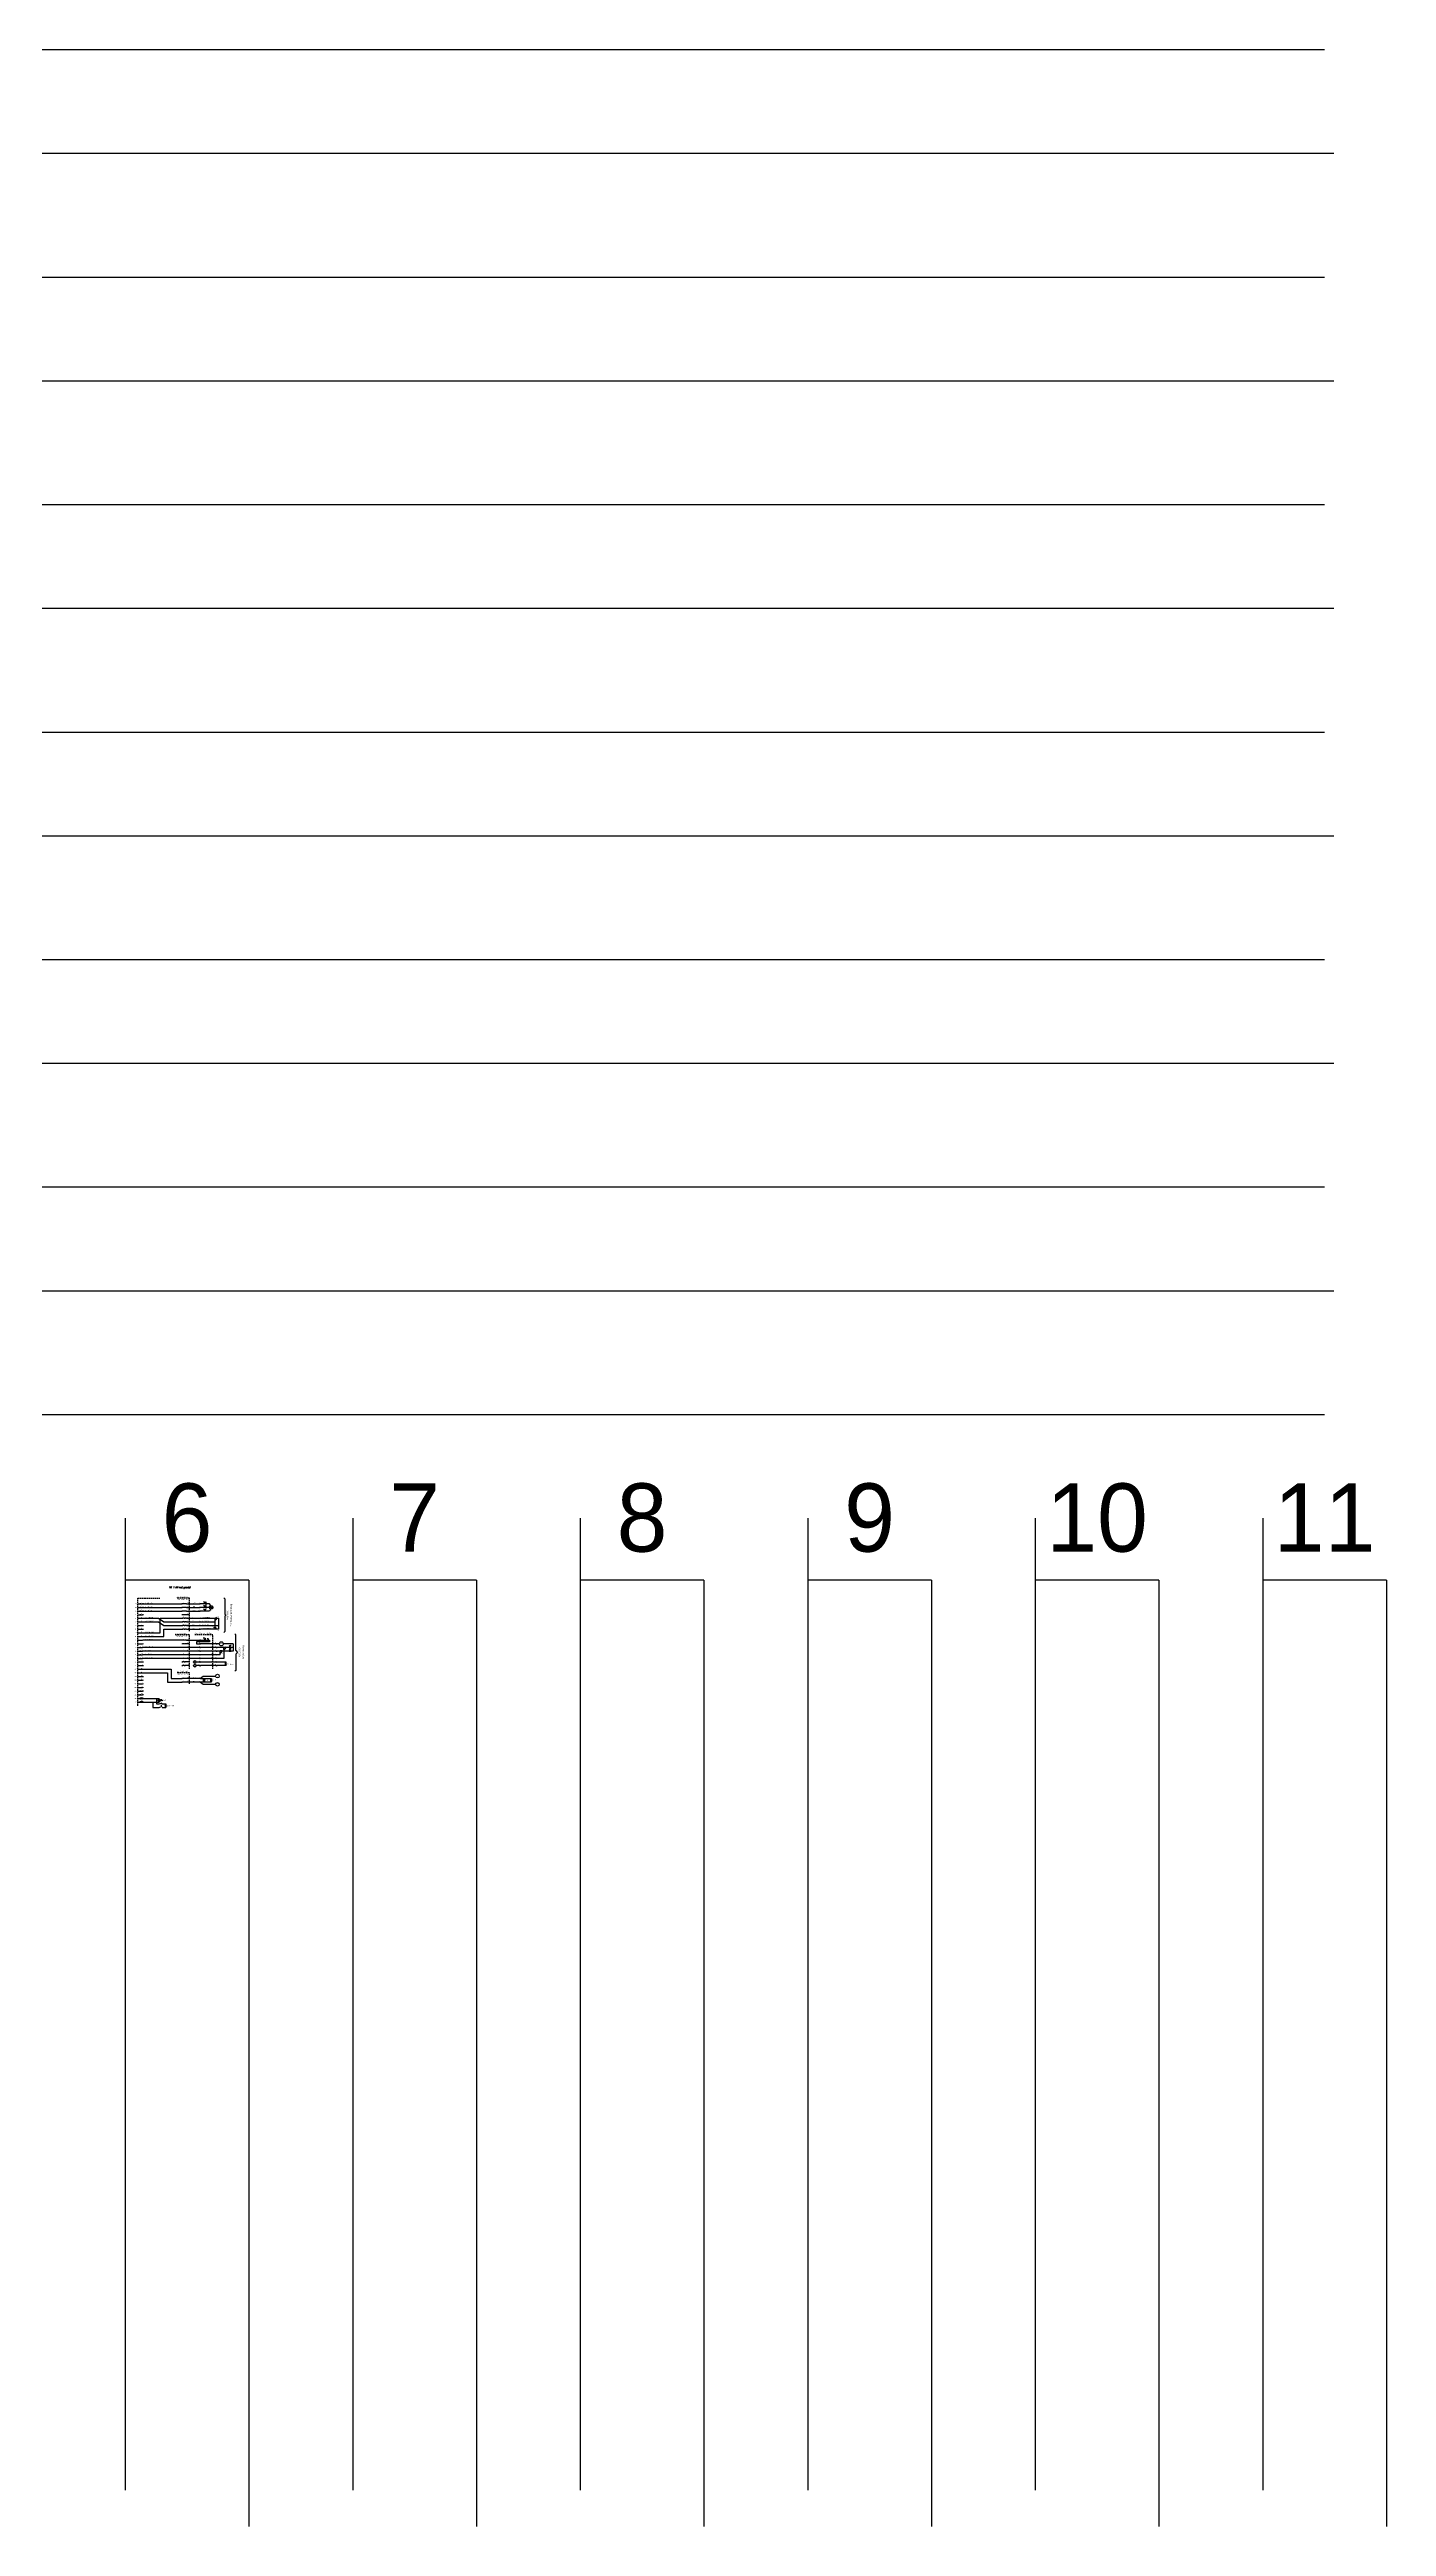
# Model space of a CAD drawing. Header units: millimetres. Extents: x -1040 to 5136, y -2580 to 8636.
# Drawn here: x 2198 to 5136, y -2580 to 2864 of the extents above; entities that cross this region are included whole.
import ezdxf
from ezdxf.enums import TextEntityAlignment as Align

# ---------------------------------------------------------------- set-up
doc = ezdxf.new("R2010")
doc.units = ezdxf.units.MM
for name, pattern in [('HIDDEN', [0.375, 0.25, -0.125]), ('HIDDEN2', [4.6875, 3.125, -1.5625]), ('PUNT', [4, 2, -2])]:
    doc.linetypes.add(name, pattern=pattern)
for name, color, linetype in [('18c', 1, 'Continuous'), ('35c', 2, 'Continuous'), ('kader', 7, 'Continuous')]:
    doc.layers.add(name, color=color, linetype=linetype)
doc.layers.add('noprint', color=40, linetype='Continuous', plot=False)
doc.styles.add('ISO', font='isoplus')
doc.styles.add('ISO2_5', font='isoplus', dxfattribs={"height": 2.5})
doc.styles.add('ISO2S', font='isoplus', dxfattribs={"oblique": 15, "height": 2})
doc.styles.add('iso3_5', font='isoplus.shx', dxfattribs={"height": 3.5})
doc.styles.add('isoplus', font='isoplus.shx')
doc.styles.add('ITALICT', font='italict', dxfattribs={"width": 0.8})
doc.styles.add('MONO', font='monotxt')
doc.styles.add('MONO_8', font='monotxt', dxfattribs={"width": 0.8})
doc.styles.get("Standard").update_dxf_attribs({"font": 'isoplus.shx'})
doc.styles.add('TXTS', font='txt', dxfattribs={"oblique": 15})

# ---------------------------------------------------------------- blocks, each defined once
blk = doc.blocks.new('paginalayout')
at = {"layer": 'noprint'}
for p, q in [((-136, 2864), (5000, 2864)), ((-136, 2364), (5000, 2364)), ((-136, 1864), (5000, 1864)), ((-136, 1364), (5000, 1364)), ((-136, 864), (5000, 864)), ((-136, 364), (5000, 364)), ((-136, -136), (5000, -136)), ((2364, -364), (2364, -2500)), ((2864, -364), (2864, -2500)), ((3364, -364), (3364, -2500)), ((3864, -364), (3864, -2500)), ((4364, -364), (4364, -2500)), ((4864, -364), (4864, -2500)), ((2636, -500), (2364, -500)), ((3136, -500), (2864, -500)), ((3636, -500), (3364, -500)), ((4136, -500), (3864, -500)), ((4636, -500), (4364, -500)), ((5136, -500), (4864, -500))]:
    blk.add_line(p, q, dxfattribs=at)
at = {"layer": 'noprint', "linetype": 'Continuous'}
for p, q in [((2080, 2636), (2290, 2636)), ((2290, 2636), (2500, 2636)), ((2500, 2636), (2710, 2636)), ((2710, 2636), (2920, 2636)), ((2920, 2636), (3130, 2636)), ((3130, 2636), (3340, 2636)), ((3340, 2636), (3550, 2636)), ((3550, 2636), (3760, 2636)), ((3760, 2636), (3970, 2636)), ((3970, 2636), (4180, 2636)), ((4180, 2636), (4390, 2636)), ((4390, 2636), (4600, 2636)), ((4600, 2636), (4810, 2636)), ((4810, 2636), (5020, 2636)), ((2080, 2136), (2290, 2136)), ((2290, 2136), (2500, 2136)), ((2500, 2136), (2710, 2136)), ((2710, 2136), (2920, 2136)), ((2920, 2136), (3130, 2136)), ((3130, 2136), (3340, 2136)), ((3340, 2136), (3550, 2136)), ((3550, 2136), (3760, 2136)), ((3760, 2136), (3970, 2136)), ((3970, 2136), (4180, 2136)), ((4180, 2136), (4390, 2136)), ((4390, 2136), (4600, 2136)), ((4600, 2136), (4810, 2136)), ((4810, 2136), (5020, 2136)), ((2080, 1636), (2290, 1636)), ((2290, 1636), (2500, 1636)), ((2500, 1636), (2710, 1636)), ((2710, 1636), (2920, 1636)), ((2920, 1636), (3130, 1636)), ((3130, 1636), (3340, 1636)), ((3340, 1636), (3550, 1636)), ((3550, 1636), (3760, 1636)), ((3760, 1636), (3970, 1636)), ((3970, 1636), (4180, 1636)), ((4180, 1636), (4390, 1636)), ((4390, 1636), (4600, 1636)), ((4600, 1636), (4810, 1636)), ((4810, 1636), (5020, 1636)), ((2080, 1136), (2290, 1136)), ((2290, 1136), (2500, 1136)), ((2500, 1136), (2710, 1136)), ((2710, 1136), (2920, 1136)), ((2920, 1136), (3130, 1136)), ((3130, 1136), (3340, 1136)), ((3340, 1136), (3550, 1136)), ((3550, 1136), (3760, 1136)), ((3760, 1136), (3970, 1136)), ((3970, 1136), (4180, 1136)), ((4180, 1136), (4390, 1136)), ((4390, 1136), (4600, 1136)), ((4600, 1136), (4810, 1136)), ((4810, 1136), (5020, 1136)), ((2080, 636), (2290, 636)), ((2290, 636), (2500, 636)), ((2500, 636), (2710, 636)), ((2710, 636), (2920, 636)), ((2920, 636), (3130, 636)), ((3130, 636), (3340, 636)), ((3340, 636), (3550, 636)), ((3550, 636), (3760, 636)), ((3760, 636), (3970, 636)), ((3970, 636), (4180, 636)), ((4180, 636), (4390, 636)), ((4390, 636), (4600, 636)), ((4600, 636), (4810, 636)), ((4810, 636), (5020, 636)), ((2080, 136), (2290, 136)), ((2290, 136), (2500, 136)), ((2500, 136), (2710, 136)), ((2710, 136), (2920, 136)), ((2920, 136), (3130, 136)), ((3130, 136), (3340, 136)), ((3340, 136), (3550, 136)), ((3550, 136), (3760, 136)), ((3760, 136), (3970, 136)), ((3970, 136), (4180, 136)), ((4180, 136), (4390, 136)), ((4390, 136), (4600, 136)), ((4600, 136), (4810, 136)), ((4810, 136), (5020, 136)), ((2636, -500), (2636, -690)), ((3136, -500), (3136, -690)), ((3636, -500), (3636, -690)), ((4136, -500), (4136, -690)), ((4636, -500), (4636, -690)), ((5136, -500), (5136, -690)), ((2636, -690), (2636, -900)), ((3136, -690), (3136, -900)), ((3636, -690), (3636, -900)), ((4136, -690), (4136, -900)), ((4636, -690), (4636, -900)), ((5136, -690), (5136, -900)), ((2636, -900), (2636, -1110)), ((3136, -900), (3136, -1110)), ((3636, -900), (3636, -1110)), ((4136, -900), (4136, -1110)), ((4636, -900), (4636, -1110)), ((5136, -900), (5136, -1110)), ((2636, -1110), (2636, -1320)), ((3136, -1110), (3136, -1320)), ((3636, -1110), (3636, -1320)), ((4136, -1110), (4136, -1320)), ((4636, -1110), (4636, -1320)), ((5136, -1110), (5136, -1320)), ((2636, -1320), (2636, -1530)), ((3136, -1320), (3136, -1530)), ((3636, -1320), (3636, -1530)), ((4136, -1320), (4136, -1530)), ((4636, -1320), (4636, -1530)), ((5136, -1320), (5136, -1530)), ((2636, -1530), (2636, -1740)), ((3136, -1530), (3136, -1740)), ((3636, -1530), (3636, -1740)), ((4136, -1530), (4136, -1740)), ((4636, -1530), (4636, -1740)), ((5136, -1530), (5136, -1740)), ((2636, -1740), (2636, -1950)), ((3136, -1740), (3136, -1950)), ((3636, -1740), (3636, -1950)), ((4136, -1740), (4136, -1950)), ((4636, -1740), (4636, -1950)), ((5136, -1740), (5136, -1950)), ((2636, -1950), (2636, -2160)), ((3136, -1950), (3136, -2160)), ((3636, -1950), (3636, -2160)), ((4136, -1950), (4136, -2160)), ((4636, -1950), (4636, -2160)), ((5136, -1950), (5136, -2160)), ((2636, -2160), (2636, -2370)), ((3136, -2160), (3136, -2370)), ((3636, -2160), (3636, -2370)), ((4136, -2160), (4136, -2370)), ((4636, -2160), (4636, -2370)), ((5136, -2160), (5136, -2370)), ((2636, -2370), (2636, -2580)), ((3136, -2370), (3136, -2580)), ((3636, -2370), (3636, -2580)), ((4136, -2370), (4136, -2580)), ((4636, -2370), (4636, -2580)), ((5136, -2370), (5136, -2580))]:
    blk.add_line(p, q, dxfattribs=at)
at = {"layer": 'noprint'}
for s, p in [('6', (2500, -362.5)), ('7', (3000, -362.5)), ('8', (3500, -362.5)), ('9', (4000, -362.5)), ('10', (4500, -362.5)), ('11', (5000, -362.5))]:
    blk.add_text(s, height=150, dxfattribs=at).set_placement(p, align=Align.MIDDLE_CENTER)
blk = doc.blocks.new('T_SHR_B1')
at = {"color": 7}
for p, q in [((-3, 1), (-3, -1)), ((-2, 0), (2, 0)), ((3, 1), (3, -1))]:
    blk.add_line(p, q, dxfattribs=at)
at = {"color": 7, "style": 'TXTS', "oblique": 15}
blk.add_attdef('SNAME', text='', height=2, dxfattribs=at).set_placement((0, 2.5), align=Align.MIDDLE)
at = {"color": 1, "style": 'MONO_8', "width": 0.8, "flags": 1}
for tag, p in [('STATION', (0, 0)), ('LIJN', (0, 2)), ('GEBRUIK', (0, -2))]:
    blk.add_attdef(tag, text='', height=1.5, dxfattribs=at).set_placement(p, align=Align.MIDDLE)
blk = doc.blocks.new('T_SP736O')
at = {"color": 7}
for centre, radius in [((0, 0), 2.5), ((-1.5, 0), 0.5), ((1.5, 0), 0.5)]:
    blk.add_circle(centre, radius, dxfattribs=at)
at = {"color": 7, "style": 'ISO2S', "oblique": 15}
blk.add_attdef('L1', text='', height=2, dxfattribs=at).set_placement((-3, 3.1), align=Align.RIGHT)
at = {"color": 9, "style": 'MONO_8', "width": 0.8, "flags": 1}
for tag, p in [('STATION', (0, 0)), ('LIJN', (0, 2)), ('GEBRUIK', (0, -2))]:
    blk.add_attdef(tag, text='', height=1.5, dxfattribs=at).set_placement(p, align=Align.MIDDLE)
at = {"color": 7, "style": 'ISO2S', "oblique": 15}
blk.add_attdef('L2', (3, 3.1), '', height=2, dxfattribs=at)
at = {"color": 7, "style": 'MONO_8', "width": 0.8}
blk.add_attdef('SPNAME', text='', height=2.5, dxfattribs=at).set_placement((0, -5), align=Align.MIDDLE)
blk = doc.blocks.new('T_L71V1')
at = {"color": 2, "linetype": 'Continuous'}
for p, q in [((-1.5, 1.5), (1.5, -1.5)), ((-1.5, -1.5), (1.5, 1.5))]:
    blk.add_line(p, q, dxfattribs=at)
at = {"color": 9, "style": 'MONO_8', "width": 0.8, "flags": 1}
for tag, p in [('STATION', (0, 0)), ('LIJN', (0, 2)), ('GEBRUIK', (0, -2))]:
    blk.add_attdef(tag, text='', height=1.5, dxfattribs=at).set_placement(p, align=Align.MIDDLE)
at = {"color": 7, "style": 'MONO_8', "width": 0.8}
for tag, p, height in [('FT', (3.5, 2.5), 2), ('LNAME', (3.5, -1.25), 2.5)]:
    blk.add_attdef(tag, p, '', height=height, dxfattribs=at)
at = {"color": 7, "style": 'ISO'}
blk.add_attdef('W', (3.5, -4.5), '', height=2, dxfattribs=at)
blk = doc.blocks.new('T_WISS1')
at = {"color": 7, "linetype": 'Continuous'}
blk.add_lwpolyline([(2.5, 0, -0.051099), (2.4, -0.5, -0.064948), (2.3, -0.9, -0.104203), (2.1, -1.2, -0.174705), (1.9, -1.2, -0.174705), (1.7, -1.2, -0.104203), (1.4, -0.9, -0.064948), (1.3, -0.5, -0.051099), (1.2, 0, 0.051099), (1.2, 0.5, 0.064948), (1.1, 0.9, 0.104203), (0.8, 1.2, 0.174705), (0.6, 1.2, 0.174705), (0.4, 1.2, 0.104203), (0.2, 0.9, 0.064948), (0.1, 0.5, 0.051099), (0, 0)], format="xyb", dxfattribs=at)
blk = doc.blocks.new('*U153')
at = {"linetype": 'Continuous'}
for p, q in [((-2, -1), (-2, 1)), ((-2, 1), (4, 1)), ((4, 1), (4, -1)), ((4, -1), (-2, -1))]:
    blk.add_line(p, q, dxfattribs=at)
blk.add_line((-2, 0), (4, 0))
at = {"style": 'isoplus', "oblique": 15}
blk.add_attdef('XTRTXTTOP', text='', height=1.8, dxfattribs=at).set_placement((1, 4), align=Align.CENTER)
blk.add_attdef('SNAME', text='', height=1.8, dxfattribs=at).set_placement((1, 2.5), align=Align.MIDDLE)
blk.add_attdef('XTRTXTBOT', text='', height=1.8, dxfattribs=at).set_placement((1, -4), align=Align.TOP_CENTER)
at = {"style": 'isoplus'}
blk.add_attdef('W', text='', height=1.8, dxfattribs=at).set_placement((1, -2.5), align=Align.MIDDLE)
blk = doc.blocks.new('*U157')
at = {"linetype": 'Continuous'}
for p, q in [((-2, -1), (-2, 1)), ((-2, 1), (4, 1)), ((4, 1), (4, -1)), ((4, -1), (-2, -1))]:
    blk.add_line(p, q, dxfattribs=at)
blk.add_line((-2, 0), (4, 0))
at = {"style": 'isoplus', "oblique": 15}
blk.add_attdef('XTRTXTTOP', text='', height=1.8, dxfattribs=at).set_placement((1, 4), align=Align.CENTER)
blk.add_attdef('SNAME', text='', height=1.8, dxfattribs=at).set_placement((1, 2.5), align=Align.MIDDLE)
blk.add_attdef('XTRTXTBOT', text='', height=1.8, dxfattribs=at).set_placement((1, -4), align=Align.TOP_CENTER)
at = {"style": 'isoplus'}
blk.add_attdef('W', text='', height=1.8, dxfattribs=at).set_placement((1, -2.5), align=Align.MIDDLE)
blk = doc.blocks.new('T_VBLB1')
at = {"color": 7}
blk.add_line((0, 0), (4, 4), dxfattribs=at)
blk.add_arc((0, 0), 4, 0, 90, dxfattribs=at)
at = {"color": 9, "style": 'MONO_8', "width": 0.8, "flags": 1}
for tag, p in [('STATION', (0, 0)), ('LIJN', (0, 2)), ('GEBRUIK', (0, -2))]:
    blk.add_attdef(tag, text='', height=1.5, dxfattribs=at).set_placement(p, align=Align.MIDDLE)
at = {"color": 7, "style": 'ISO2S', "oblique": 15}
for tag, p in [('M', (-1, 2)), ('B', (2, 5)), ('LO', (-2, -3))]:
    blk.add_attdef(tag, text='', height=2, dxfattribs=at).set_placement(p, align=Align.RIGHT)
at = {"color": 7, "style": 'ISO2_5'}
for tag, p in [('KNMT', (6, 4.5)), ('KNMB', (6, 1))]:
    blk.add_attdef(tag, p, '', height=2.5, dxfattribs=at)
at = {"color": 7, "style": 'ISO2S', "oblique": 15}
blk.add_attdef('RO', (6, -3), '', height=2, dxfattribs=at)
blk = doc.blocks.new('T_LIJN')
at = {"color": 7}
blk.add_line((-1, 0), (1, 0), dxfattribs=at)
at = {"color": 9, "style": 'MONO_8', "width": 0.8, "flags": 1}
for tag, p in [('STATION', (0, 0)), ('LIJN', (0, 2)), ('GEBRUIK', (0, -2))]:
    blk.add_attdef(tag, text='', height=1.5, dxfattribs=at).set_placement(p, align=Align.MIDDLE)
at = {"color": 7, "style": 'MONO_8', "width": 0.8, "flags": 1}
blk.add_attdef('NAME', text='', height=2.5, dxfattribs=at).set_placement((0, 4), align=Align.MIDDLE)
blk = doc.blocks.new('T_XKLO1')
at = {"color": 7, "linetype": 'Continuous'}
blk.add_arc((0, 0), 4, 270, 45, dxfattribs=at)
at = {"color": 7, "style": 'ISO2S', "oblique": 15}
for tag, p in [('LB', (-2, 2)), ('LO', (-2, -8)), ('M', (-2, -4))]:
    blk.add_attdef(tag, text='', height=2, dxfattribs=at).set_placement(p, align=Align.RIGHT)
at = {"color": 9, "style": 'MONO_8', "width": 0.8, "flags": 1}
for tag, p in [('STATION', (0, 0)), ('LIJN', (0, 2)), ('GEBRUIK', (0, -2))]:
    blk.add_attdef(tag, text='', height=1.5, dxfattribs=at).set_placement(p, align=Align.MIDDLE)
at = {"color": 7, "style": 'ISO2S', "oblique": 15}
blk.add_attdef('RB', (6, 2), '', height=2, dxfattribs=at)
at = {"color": 7, "style": 'ISO2_5'}
for tag, p in [('KNMT', (2, -8.5)), ('KNMB', (2, -12))]:
    blk.add_attdef(tag, p, '', height=2.5, dxfattribs=at)
blk = doc.blocks.new('T_XKRB2')
at = {"color": 7, "linetype": 'Continuous'}
blk.add_arc((0, 0), 4, 0, 135, dxfattribs=at)
at = {"color": 7, "style": 'ISO2S', "oblique": 15}
for tag, p in [('M', (-5, 1)), ('LB', (-2, 6)), ('LO', (-2, -4))]:
    blk.add_attdef(tag, text='', height=2, dxfattribs=at).set_placement(p, align=Align.RIGHT)
at = {"color": 9, "style": 'MONO_8', "width": 0.8, "flags": 1}
for tag, p in [('STATION', (0, 0)), ('LIJN', (0, 2)), ('GEBRUIK', (0, -2))]:
    blk.add_attdef(tag, text='', height=1.5, dxfattribs=at).set_placement(p, align=Align.MIDDLE)
at = {"color": 7, "style": 'ISO2_5'}
for tag, p in [('KNMT', (6, 4.5)), ('KNMB', (6, 1))]:
    blk.add_attdef(tag, p, '', height=2.5, dxfattribs=at)
at = {"color": 7, "style": 'ISO2S', "oblique": 15}
blk.add_attdef('RO', (6, -4), '', height=2, dxfattribs=at)
blk = doc.blocks.new('T_KABL1')
at = {"color": 7, "style": 'isoplus'}
for tag, p in [('KLNAME', (-3, 2)), ('FLO', (-3, -5))]:
    blk.add_attdef(tag, text='', height=2.5, dxfattribs=at).set_placement(p, align=Align.RIGHT)
at = {"color": 9, "style": 'MONO_8', "width": 0.8, "flags": 1}
for tag, p in [('STATION', (0, 0)), ('LIJN', (0, 2)), ('GEBRUIK', (0, -2))]:
    blk.add_attdef(tag, text='', height=1.5, dxfattribs=at).set_placement(p, align=Align.MIDDLE)
at = {"color": 7, "style": 'MONO_8', "width": 0.8, "flags": 1}
blk.add_attdef('TL', text='', height=2.5, dxfattribs=at).set_placement((0, 0), align=Align.MIDDLE)
at = {"color": 7, "style": 'isoplus'}
for tag, p in [('KRNAME', (3, 2)), ('FRO', (3, -5))]:
    blk.add_attdef(tag, p, '', height=2.5, dxfattribs=at)
blk = doc.blocks.new('*U169')
at = {"color": 7, "linetype": 'Continuous'}
blk.add_lwpolyline([(-8.2, 38.1), (-6.1, 36), (-6.1, 2.1), (-4, 0), (-6.1, -2.1), (-6.1, -36), (-8.2, -38.1)], dxfattribs=at)
at = {"style": 'iso3_5'}
blk.add_attdef('SEIN', text='', height=3.5, rotation=90, dxfattribs=at).set_placement((0, 0), align=Align.MIDDLE_CENTER)
blk = doc.blocks.new('knooppunt')
at = {"linetype": 'Continuous', "const_width": 0.7}
blk.add_lwpolyline([(-0.35, 0, 1), (0.35, 0, 1)], format="xyb", close=True, dxfattribs=at)
blk = doc.blocks.new('*U143')
at = {"linetype": 'Continuous'}
for p, q in [((-2, -1), (-2, 1)), ((4, 1), (4, -1))]:
    blk.add_line(p, q, dxfattribs=at)
blk.add_line((-1, 0), (3, 0))
at = {"style": 'isoplus', "oblique": 15}
blk.add_attdef('XTRTXTTOP', text='', height=1.8, dxfattribs=at).set_placement((1, 4), align=Align.CENTER)
blk.add_attdef('SNAME', text='', height=1.8, dxfattribs=at).set_placement((1, 2.5), align=Align.MIDDLE)
blk.add_attdef('XTRTXTBOT', text='', height=1.8, dxfattribs=at).set_placement((1, -4), align=Align.TOP_CENTER)
at = {"style": 'isoplus'}
blk.add_attdef('W', text='', height=1.8, dxfattribs=at).set_placement((1, -2.5), align=Align.MIDDLE)
blk = doc.blocks.new('T_W74V1')
at = {"color": 7, "linetype": 'Continuous'}
blk.add_lwpolyline([(-1, 3), (1, 3), (1, -3), (-1, -3)], close=True, dxfattribs=at)
at = {"color": 1, "style": 'MONO_8', "width": 0.8, "flags": 1}
for tag, p in [('STATION', (0, 0)), ('LIJN', (0, 2)), ('GEBRUIK', (0, -2))]:
    blk.add_attdef(tag, text='', height=1.5, dxfattribs=at).set_placement(p, align=Align.MIDDLE)
at = {"color": 7, "style": 'ISO2S', "oblique": 15}
for tag, p in [('WRNAME', (3, 1)), ('W', (3, -2))]:
    blk.add_attdef(tag, p, '', height=2, dxfattribs=at)

msp = doc.modelspace()

# ---------------------------------------------------------------- linework, layer by layer
at = {"color": 7}
for p, q in [((2392, -552), (2397, -552)), ((2392, -560), (2397, -560)), ((2392, -568), (2397, -568)), ((2392, -576), (2397, -576)), ((2392, -584), (2397, -584)), ((2392, -592), (2397, -592)), ((2499, -552), (2495, -552)), ((2499, -560), (2495, -560)), ((2499, -568), (2495, -568)), ((2505, -576), (2495, -576)), ((2499, -584), (2495, -584)), ((2499, -592), (2495, -592)), ((2549, -552), (2529.7, -552)), ((2549, -560), (2529.7, -560)), ((2549, -568), (2529.7, -568)), ((2529.7, -584), (2569, -584)), ((2529.7, -592), (2561, -592)), ((2561, -584), (2561, -608)), ((2569, -584), (2569, -608)), ((2392, -600), (2397, -600)), ((2392, -608), (2397, -608)), ((2392, -616), (2397, -616)), ((2392, -624), (2397, -624)), ((2392, -632), (2397, -632)), ((2392, -640), (2397, -640)), ((2392, -648), (2397, -648)), ((2489, -632), (2403, -632)), ((2489, -648), (2403, -648)), ((2499, -600), (2495, -600)), ((2499, -608), (2495, -608)), ((2499, -632), (2495, -632)), ((2505, -640), (2495, -640)), ((2528.197, -648), (2495, -648)), ((2529.7, -600), (2569, -600)), ((2569, -608), (2529.7, -608)), ((2564.197, -648), (2529.803, -648)), ((2601, -648), (2565.803, -648)), ((2392, -656), (2397, -656)), ((2392, -664), (2397, -664)), ((2392, -672), (2397, -672)), ((2392, -680), (2397, -680)), ((2392, -688), (2397, -688)), ((2392, -696), (2397, -696)), ((2392, -704), (2397, -704)), ((2489, -656), (2403, -656)), ((2489, -664), (2403, -664)), ((2489, -672), (2403, -672)), ((2528.197, -656), (2495, -656)), ((2528.197, -664), (2495, -664)), ((2528.197, -672), (2495, -672)), ((2505, -680), (2495, -680)), ((2505, -688), (2495, -688)), ((2564.197, -656), (2529.803, -656)), ((2564.197, -664), (2529.803, -664)), ((2564.197, -672), (2529.803, -672)), ((2601, -656), (2565.803, -656)), ((2573, -664), (2565.803, -664)), ((2581, -672), (2565.803, -672)), ((2392, -712), (2397, -712)), ((2392, -720), (2397, -720)), ((2392, -728), (2397, -728)), ((2392, -736), (2397, -736)), ((2392, -744), (2397, -744)), ((2392, -752), (2397, -752)), ((2392, -760), (2397, -760)), ((2403, -760), (2439, -760)), ((2439, -761.5), (2439, -760)), ((2528.3, -716), (2495, -716)), ((2528.3, -724), (2495, -724)), ((2392, -768), (2397, -768)), ((2403, -768), (2439, -768)), ((2439, -766.5), (2439, -768)), ((2445, -772), (2453, -772)), ((2445, -780), (2453, -780)), ((2453, -772), (2453, -780))]:
    msp.add_line(p, q, dxfattribs=at)
at = {"linetype": 'Continuous'}
for p, q in [((2403, -552), (2489, -552)), ((2403, -560), (2489, -560)), ((2403, -568), (2489, -568)), ((2499, -552), (2528.3, -552)), ((2499, -560), (2528.3, -560)), ((2499, -568), (2528.3, -568)), ((2499, -584), (2528.3, -584)), ((2499, -592), (2528.3, -592)), ((2499, -600), (2528.3, -600)), ((2499, -608), (2528.3, -608)), ((2499, -632), (2528.197, -632)), ((2564.197, -640), (2529.803, -640)), ((2536.812, -628.613), (2536.812, -626.402)), ((2536.812, -631.93), (2541.234, -627.508)), ((2544.151, -628.316), (2545.651, -628.316)), ((2545.651, -628.316), (2545.651, -629.316)), ((2545.651, -629.316), (2548.151, -629.316)), ((2570.806, -640), (2565.803, -640)), ((2601, -640), (2579.651, -640)), ((2580.46, -652.266), (2580.46, -648)), ((2581, -652.266), (2580.46, -652.266)), ((2581, -648), (2581, -672)), ((2582.683, -648), (2582.143, -648)), ((2596.907, -648), (2592.639, -643.731)), ((2596.907, -656.003), (2592.639, -651.734)), ((2592.641, -648), (2592.641, -648.54)), ((2592.641, -648.54), (2596.907, -648.54)), ((2596.907, -648), (2596.907, -648.54)), ((2601, -640), (2601, -656)), ((2576.988, -655.46), (2573, -655.46)), ((2573, -664), (2573, -655.46)), ((2576.988, -656), (2576.988, -655.46)), ((2592.641, -656.003), (2592.641, -656.543)), ((2592.641, -656.543), (2596.907, -656.543)), ((2596.907, -656.003), (2596.907, -656.543)), ((2529.547, -715.563), (2535.375, -710.914)), ((2529.547, -724.437), (2535.375, -729.086)), ((2529.7, -716), (2553, -716)), ((2553, -724), (2529.7, -724)), ((2535.375, -710.914), (2562.749, -710.914)), ((2535.375, -729.086), (2562.749, -729.086)), ((2537, -716), (2537, -717)), ((2537, -723), (2537, -724)), ((2553, -716), (2553, -717)), ((2553, -723), (2553, -724))]:
    msp.add_line(p, q, dxfattribs=at)
at = {"color": 7, "linetype": 'Continuous'}
for p, q in [((2551.211, -556.422), (2549, -552)), ((2551.211, -563.578), (2549, -568))]:
    msp.add_line(p, q, dxfattribs=at)
at = {"linetype": 'PUNT'}
msp.add_line((2443, -770.286), (2443, -778.286), dxfattribs=at)
at = {"color": 7, "const_width": 0.7}
for points in [[(2391.65, -552, 1), (2392.35, -552, 1)], [(2391.65, -560, 1), (2392.35, -560, 1)], [(2391.65, -568, 1), (2392.35, -568, 1)], [(2391.65, -576, 1), (2392.35, -576, 1)], [(2391.65, -584, 1), (2392.35, -584, 1)], [(2391.65, -592, 1), (2392.35, -592, 1)], [(2391.65, -600, 1), (2392.35, -600, 1)], [(2391.65, -608, 1), (2392.35, -608, 1)], [(2391.65, -616, 1), (2392.35, -616, 1)], [(2391.65, -624, 1), (2392.35, -624, 1)], [(2391.65, -632, 1), (2392.35, -632, 1)], [(2391.65, -640, 1), (2392.35, -640, 1)], [(2391.65, -648, 1), (2392.35, -648, 1)], [(2391.65, -656, 1), (2392.35, -656, 1)], [(2391.65, -664, 1), (2392.35, -664, 1)], [(2391.65, -672, 1), (2392.35, -672, 1)], [(2391.65, -680, 1), (2392.35, -680, 1)], [(2391.65, -688, 1), (2392.35, -688, 1)], [(2391.65, -696, 1), (2392.35, -696, 1)], [(2391.65, -704, 1), (2392.35, -704, 1)], [(2391.65, -712, 1), (2392.35, -712, 1)], [(2391.65, -720, 1), (2392.35, -720, 1)], [(2391.65, -728, 1), (2392.35, -728, 1)], [(2391.65, -736, 1), (2392.35, -736, 1)], [(2391.65, -744, 1), (2392.35, -744, 1)], [(2391.65, -752, 1), (2392.35, -752, 1)], [(2391.65, -760, 1), (2392.35, -760, 1)], [(2391.65, -768, 1), (2392.35, -768, 1)]]:
    msp.add_lwpolyline(points, format="xyb", close=True, dxfattribs=at)
at = {"color": 7}
for points in [[(2403, -584), (2437, -584), (2449, -592), (2489, -592)], [(2403, -616), (2441, -616), (2441, -584), (2489, -584)], [(2403, -592), (2437, -592), (2449, -600), (2489, -600)], [(2403, -624), (2449, -624), (2449, -608), (2489, -608)]]:
    msp.add_lwpolyline(points, dxfattribs=at)
at = {"color": 7, "linetype": 'Continuous'}
msp.add_lwpolyline([(2550.029, -558.484, 1), (2553.029, -558.484, 1), (2556.029, -558.484)], format="xyb", dxfattribs=at)
at = {"linetype": 'Continuous'}
for points in [[(2529.803, -632), (2549, -632), (2549, -636), (2521, -636), (2521, -640), (2528.197, -640)], [(2403, -696), (2465, -696), (2465, -716), (2489, -716)], [(2403, -704), (2457, -704), (2457, -724), (2489, -724)], [(2520, -680), (2528.197, -680)], [(2528.197, -688), (2520, -688)], [(2529.803, -680), (2564.197, -680)], [(2564.197, -688), (2529.803, -688)], [(2565.803, -680), (2585, -680), (2585, -681)], [(2585, -687), (2585, -688), (2565.803, -688)], [(2584, -681), (2584, -687), (2586, -687), (2586, -681), (2584, -681)]]:
    msp.add_lwpolyline(points, dxfattribs=at)
at = {"const_width": 0.803}
for points in [[(2556.532, -640, 1), (2557.335, -640, 1)], [(2556.532, -648, 1), (2557.335, -648, 1)], [(2556.532, -656, 1), (2557.335, -656, 1)], [(2556.532, -664.481, 1), (2557.335, -664.481, 1)], [(2556.532, -672, 1), (2557.335, -672, 1)], [(2556.532, -680, 1), (2557.335, -680, 1)], [(2556.532, -688, 1), (2557.335, -688, 1)]]:
    msp.add_lwpolyline(points, format="xyb", close=True, dxfattribs=at)
for points in [[(2433, -760), (2433, -772), (2439, -772), (2445.081, -769.394)], [(2425, -768), (2425, -780), (2439, -780), (2445.081, -777.394)]]:
    msp.add_lwpolyline(points)
at = {"color": 7}
for centre, radius in [((2529, -552), 0.7), ((2529, -560), 0.7), ((2529, -568), 0.7), ((2529, -584), 0.7), ((2529, -592), 0.7), ((2553, -560), 4), ((2529, -600), 0.7), ((2529, -608), 0.7), ((2529, -716), 0.7), ((2529, -724), 0.7)]:
    msp.add_circle(centre, radius, dxfattribs=at)
at = {"linetype": 'Continuous'}
for centre, radius in [((2517, -680), 3), ((2517, -688), 3), ((2566.774, -710.914), 4.025), ((2566.774, -729.086), 4.025)]:
    msp.add_circle(centre, radius, dxfattribs=at)
for centre, radius, start, end in [((2536.812, -631.93), 4.423, 0, 90), ((2580.752, -647.629), 4.644, 273.065665, 13.562433), ((2597.061, -648.154), 4.423, 90, 178.006158), ((2597.061, -656.157), 4.423, 90, 178.006158), ((2572.328, -655.734), 4.668, 256.294, 356.733053)]:
    msp.add_arc(centre, radius, start, end, dxfattribs=at)
at = {"layer": '18c', "linetype": 'HIDDEN2'}
msp.add_line((2541, -548), (2541, -564), dxfattribs=at)
for points in [[(2392, -776), (2392, -540), (2440, -540)], [(2505, -612), (2505, -540), (2477, -540)], [(2505, -695.228), (2505, -620), (2473, -620)], [(2557, -695.228), (2557, -620), (2517, -620)], [(2505, -728), (2505, -704), (2477, -704)]]:
    msp.add_lwpolyline(points, dxfattribs=at)
at = {"layer": 'kader', "linetype": 'Continuous'}
for p, q in [((2607.094, -620.234), (2604.838, -618.931)), ((2607.094, -654.884), (2607.094, -620.234)), ((2607.094, -698.489), (2605.082, -700.5)), ((2607.094, -654.884), (2611.094, -658.884)), ((2611.094, -658.884), (2607.094, -662.884)), ((2607.094, -662.884), (2607.094, -698.489))]:
    msp.add_line(p, q, dxfattribs=at)
for centre, radius in [((2529, -632), 0.803), ((2529, -640), 0.803), ((2529, -648), 0.803), ((2565, -640), 0.803), ((2565, -648), 0.803), ((2575.229, -640.099), 4.424), ((2529, -656), 0.803), ((2529, -664), 0.803), ((2529, -672), 0.803), ((2529, -680), 0.803), ((2529, -688), 0.803), ((2565, -656), 0.803), ((2565, -664), 0.803), ((2565, -672), 0.803), ((2565, -680), 0.803), ((2565, -688), 0.803)]:
    msp.add_circle(centre, radius, dxfattribs=at)

# ---------------------------------------------------------------- block references
at = {"linetype": 'Continuous'}
ref = msp.add_blockref('T_KABL1', (2505, -541.654), dxfattribs=at)
ref.add_attrib('KLNAME', '648.2/AW(51W)', dxfattribs={"color": 7, "height": 2.5, "style": 'isoplus'}).set_placement((2477, -540), align=Align.BOTTOM_LEFT)
ref.add_attrib('FLO', 'SXCAV4p x 1,5', dxfattribs={"color": 7, "height": 2.5, "style": 'isoplus'}).set_placement((2503.201, -544), align=Align.RIGHT)
at = {"color": 7}
for name, p, values in [('T_SHR_B1', (2400, -552), {'SNAME': '1'}), ('T_SHR_B1', (2400, -560), {'SNAME': '2'}), ('T_SHR_B1', (2400, -568), {'SNAME': '3'}), ('T_SHR_B1', (2400, -576), {'SNAME': '4'}), ('T_SHR_B1', (2400, -584), {'SNAME': '5'}), ('T_SHR_B1', (2400, -592), {'SNAME': '6'}), ('T_SHR_B1', (2400, -600), {'SNAME': '7'}), ('T_XKLO1', (2561, -584), {'RB': 'N+', 'M': 'K+'}), ('T_SHR_B1', (2400, -608), {'SNAME': '8'}), ('T_SHR_B1', (2400, -616), {'SNAME': '9'}), ('T_SHR_B1', (2400, -624), {'SNAME': '10'}), ('T_SHR_B1', (2400, -632), {'SNAME': '11'}), ('T_SHR_B1', (2400, -640), {'SNAME': '12'}), ('T_SHR_B1', (2400, -648), {'SNAME': '13'}), ('T_SHR_B1', (2400, -656), {'SNAME': '14'}), ('T_SHR_B1', (2400, -664), {'SNAME': '15'}), ('T_SHR_B1', (2400, -672), {'SNAME': '16'}), ('T_SHR_B1', (2400, -680), {'SNAME': '17'}), ('T_SHR_B1', (2400, -688), {'SNAME': '18'}), ('T_SHR_B1', (2400, -696), {'SNAME': '19'}), ('T_SHR_B1', (2400, -704), {'SNAME': '20'}), ('T_SHR_B1', (2400, -712), {'SNAME': '21'}), ('T_SHR_B1', (2400, -720), {'SNAME': '22'}), ('T_SHR_B1', (2400, -728), {'SNAME': '23'}), ('T_SHR_B1', (2400, -736), {'SNAME': '24'}), ('T_SHR_B1', (2400, -744), {'SNAME': '25'}), ('T_SHR_B1', (2400, -752), {'SNAME': '26'}), ('T_L71V1', (2453, -776), {'LNAME': 'L(VK/AD)'})]:
    msp.add_blockref(name, p, dxfattribs=at).add_auto_attribs(values)
at = {"linetype": 'Continuous'}
ref = msp.add_blockref('*U143', (2493, -552), dxfattribs=dict(at, xscale=-1))
ref.add_attrib('SNAME', '1', dxfattribs={"color": 7, "height": 1.8, "style": 'isoplus', "oblique": 15}).set_placement((2492, -549.5), align=Align.MIDDLE)
ref = msp.add_blockref('*U143', (2493, -560), dxfattribs=dict(at, xscale=-1))
ref.add_attrib('SNAME', '2', dxfattribs={"color": 7, "height": 1.8, "style": 'isoplus', "oblique": 15}).set_placement((2492, -557.5), align=Align.MIDDLE)
ref = msp.add_blockref('*U143', (2493, -568), dxfattribs=dict(at, xscale=-1))
ref.add_attrib('SNAME', '3', dxfattribs={"color": 7, "height": 1.8, "style": 'isoplus', "oblique": 15}).set_placement((2492, -565.5), align=Align.MIDDLE)
ref = msp.add_blockref('*U143', (2493, -576), dxfattribs=dict(at, xscale=-1))
ref.add_attrib('SNAME', '4', dxfattribs={"color": 7, "height": 1.8, "style": 'isoplus', "oblique": 15}).set_placement((2492, -573.5), align=Align.MIDDLE)
ref = msp.add_blockref('*U143', (2493, -584), dxfattribs=dict(at, xscale=-1))
ref.add_attrib('SNAME', '5', dxfattribs={"color": 7, "height": 1.8, "style": 'isoplus', "oblique": 15}).set_placement((2492, -581.5), align=Align.MIDDLE)
ref = msp.add_blockref('*U143', (2493, -592), dxfattribs=dict(at, xscale=-1))
ref.add_attrib('SNAME', '6', dxfattribs={"color": 7, "height": 1.8, "style": 'isoplus', "oblique": 15}).set_placement((2492, -589.5), align=Align.MIDDLE)
ref = msp.add_blockref('*U143', (2493, -600), dxfattribs=dict(at, xscale=-1))
ref.add_attrib('SNAME', '7', dxfattribs={"color": 7, "height": 1.8, "style": 'isoplus', "oblique": 15}).set_placement((2492, -597.5), align=Align.MIDDLE)
at = {"linetype": 'Continuous', "xscale": -1}
for p in [(2505, -552), (2505, -560), (2505, -568), (2505, -576), (2505, -584), (2505, -592), (2505, -600), (2505, -608), (2505, -632), (2505, -640), (2505, -648), (2505, -656), (2505, -664), (2505, -672), (2505, -680), (2505, -688), (2505, -716), (2505, -724)]:
    msp.add_blockref('knooppunt', p, dxfattribs=at)
at = {"color": 0, "rotation": 270}
for p in [(2537, -548), (2537, -556), (2537, -564)]:
    msp.add_blockref('T_LIJN', p, dxfattribs=at)
at = {"color": 0}
for p in [(2537, -552), (2537, -560), (2537, -568)]:
    msp.add_blockref('T_VBLB1', p, dxfattribs=at)
at = {"color": 7, "linetype": 'Continuous', "rotation": 89.99999999999999}
msp.add_blockref('T_WISS1', (2553.029, -563.286), dxfattribs=at)
at = {"linetype": 'Continuous'}
ref = msp.add_blockref('T_KABL1', (2505, -619.001), dxfattribs=at)
ref.add_attrib('KLNAME', '648.2/AW(51W) K2', dxfattribs={"color": 7, "height": 2.5, "style": 'isoplus'}).set_placement((2473, -620), align=Align.BOTTOM_LEFT)
ref.add_attrib('FLO', 'SXCAV4p x 1,5', dxfattribs={"color": 7, "height": 2.5, "style": 'isoplus'}).set_placement((2499.201, -624.001), align=Align.RIGHT)
ref = msp.add_blockref('*U143', (2493, -608), dxfattribs=dict(at, xscale=-1))
ref.add_attrib('SNAME', '8', dxfattribs={"color": 7, "height": 1.8, "style": 'isoplus', "oblique": 15}).set_placement((2492, -605.5), align=Align.MIDDLE)
ref = msp.add_blockref('*U143', (2493, -632), dxfattribs=dict(at, xscale=-1))
ref.add_attrib('SNAME', '1', dxfattribs={"color": 7, "height": 1.8, "style": 'isoplus', "oblique": 15}).set_placement((2492, -629.5), align=Align.MIDDLE)
ref = msp.add_blockref('*U143', (2493, -640), dxfattribs=dict(at, xscale=-1))
ref.add_attrib('SNAME', '2', dxfattribs={"color": 7, "height": 1.8, "style": 'isoplus', "oblique": 15}).set_placement((2492, -637.5), align=Align.MIDDLE)
ref = msp.add_blockref('*U143', (2493, -648), dxfattribs=dict(at, xscale=-1))
ref.add_attrib('SNAME', '3', dxfattribs={"color": 7, "height": 1.8, "style": 'isoplus', "oblique": 15}).set_placement((2492, -645.5), align=Align.MIDDLE)
ref = msp.add_blockref('*U143', (2493, -656), dxfattribs=dict(at, xscale=-1))
ref.add_attrib('SNAME', '4', dxfattribs={"color": 7, "height": 1.8, "style": 'isoplus', "oblique": 15}).set_placement((2492, -653.5), align=Align.MIDDLE)
ref = msp.add_blockref('T_KABL1', (2557, -620), dxfattribs=at)
ref.add_attrib('KLNAME', 'AW(51W)/Grendel(51W)', dxfattribs={"color": 7, "height": 2.5, "style": 'isoplus'}).set_placement((2554, -618), align=Align.RIGHT)
ref.add_attrib('FLO', '...', dxfattribs={"color": 7, "height": 2.5, "style": 'isoplus'}).set_placement((2554, -625), align=Align.RIGHT)
at = {"color": 7}
ref = msp.add_blockref('T_XKRB2', (2561, -608), dxfattribs=at)
ref.add_attrib('RO', 'N-', (2567, -612), dxfattribs={"color": 7, "height": 2, "style": 'ISO2S', "oblique": 15})
ref.add_attrib('LB', 'K-', dxfattribs={"color": 7, "height": 2, "style": 'ISO2S', "oblique": 15}).set_placement((2559, -603), align=Align.RIGHT)
at = {"linetype": 'Continuous'}
ref = msp.add_blockref('T_KABL1', (2505, -704), dxfattribs=at)
ref.add_attrib('KLNAME', '648.2/AW(51W)', dxfattribs={"color": 7, "height": 2.5, "style": 'isoplus'}).set_placement((2501.304, -702), align=Align.RIGHT)
ref.add_attrib('FLO', 'SXCAV1p x 1,5', dxfattribs={"color": 7, "height": 2.5, "style": 'isoplus'}).set_placement((2502.367, -708), align=Align.RIGHT)
ref = msp.add_blockref('*U143', (2493, -664), dxfattribs=dict(at, xscale=-1))
ref.add_attrib('SNAME', '5', dxfattribs={"color": 7, "height": 1.8, "style": 'isoplus', "oblique": 15}).set_placement((2492, -661.5), align=Align.MIDDLE)
ref = msp.add_blockref('*U143', (2493, -672), dxfattribs=dict(at, xscale=-1))
ref.add_attrib('SNAME', '6', dxfattribs={"color": 7, "height": 1.8, "style": 'isoplus', "oblique": 15}).set_placement((2492, -669.5), align=Align.MIDDLE)
ref = msp.add_blockref('*U143', (2493, -680), dxfattribs=dict(at, xscale=-1))
ref.add_attrib('SNAME', '7', dxfattribs={"color": 7, "height": 1.8, "style": 'isoplus', "oblique": 15}).set_placement((2492, -677.5), align=Align.MIDDLE)
ref = msp.add_blockref('*U143', (2493, -688), dxfattribs=dict(at, xscale=-1))
ref.add_attrib('SNAME', '8', dxfattribs={"color": 7, "height": 1.8, "style": 'isoplus', "oblique": 15}).set_placement((2492, -685.5), align=Align.MIDDLE)
ref = msp.add_blockref('*U153', (2399, -768), dxfattribs=at)
ref.add_attrib('SNAME', '28', dxfattribs={"color": 7, "height": 1.8, "style": 'isoplus', "oblique": 15}).set_placement((2400, -765.5), align=Align.MIDDLE)
ref.add_attrib('XTRTXTTOP', '4A (T)', dxfattribs={"color": 7, "height": 1.8, "style": 'isoplus', "oblique": 15}).set_placement((2400, -764), align=Align.CENTER)
ref = msp.add_blockref('*U157', (2399, -760), dxfattribs=at)
ref.add_attrib('SNAME', '27', dxfattribs={"color": 7, "height": 1.8, "style": 'isoplus', "oblique": 15}).set_placement((2400, -757.5), align=Align.MIDDLE)
at = {"color": 7}
ref = msp.add_blockref('T_SP736O', (2439, -764), dxfattribs=at)
ref.add_attrib('SPNAME', '230V', dxfattribs={"color": 7, "height": 2.5, "style": 'MONO_8', "width": 0.8}).set_placement((2450.285, -763.705), align=Align.MIDDLE)
at = {"linetype": 'Continuous'}
ref = msp.add_blockref('*U143', (2493, -716), dxfattribs=dict(at, xscale=-1))
ref.add_attrib('SNAME', '1', dxfattribs={"color": 7, "height": 1.8, "style": 'isoplus', "oblique": 15}).set_placement((2492, -713.5), align=Align.MIDDLE)
ref = msp.add_blockref('*U143', (2493, -724), dxfattribs=dict(at, xscale=-1))
ref.add_attrib('SNAME', '2', dxfattribs={"color": 7, "height": 1.8, "style": 'isoplus', "oblique": 15}).set_placement((2492, -721.5), align=Align.MIDDLE)
for p in [(2537, -720), (2553, -720)]:
    msp.add_blockref('T_W74V1', p, dxfattribs=at).add_auto_attribs({'WRNAME': 'Verw.', 'W': '25W'})
msp.add_blockref('T_WISS1', (2443, -764))
at = {"layer": '35c', "linetype": 'Continuous'}
msp.add_blockref('*U169', (2589, -577), dxfattribs=at).add_auto_attribs({'SEIN': 'AW(51W)'})
at = {"layer": 'noprint', "linetype": 'Continuous'}
msp.add_blockref('paginalayout', (0, 0), dxfattribs=at)

# ---------------------------------------------------------------- texts
at = {"color": 7, "linetype": 'Continuous', "style": 'ITALICT', "width": 0.8}
msp.add_text('VK. 1 AW met grendel', height=3.5, dxfattribs=at).set_placement((2484, -516), align=Align.MIDDLE_CENTER)
at = {"color": 7, "style": 'isoplus'}
for s, p in [('A1', (2389.625, -553)), ('A2', (2389.625, -569)), ('A3', (2389.625, -585)), ('B1', (2389.625, -561)), ('B2', (2389.625, -577)), ('B3', (2389.625, -593)), ('B1', (2503.597, -559)), ('A1', (2503.819, -551)), ('B3', (2504.042, -591)), ('A3', (2504.264, -583)), ('B2', (2504.085, -575)), ('A2', (2504.308, -567)), ('A4', (2504.486, -599)), ('L1', (2527.586, -551)), ('L2', (2527.586, -559)), ('L3', (2527.586, -567)), ('3', (2527.586, -599)), ('2', (2527.586, -591)), ('1', (2527.586, -583)), ('A4', (2389.625, -601)), ('A5', (2389.625, -617)), ('A6', (2389.625, -633)), ('A7', (2389.625, -649)), ('B4', (2389.625, -609)), ('B5', (2389.625, -625)), ('B6', (2389.625, -641)), ('B1', (2503.597, -639)), ('A1', (2503.819, -631)), ('B2', (2504.085, -655)), ('A2', (2504.308, -647)), ('B4', (2504.264, -607)), ('4', (2527.586, -607)), ('A10', (2389.625, -697)), ('B10', (2389.625, -705)), ('A8', (2389.625, -665)), ('A9', (2389.625, -681)), ('B7', (2389.625, -657)), ('B8', (2389.625, -673)), ('B9', (2389.625, -689)), ('B3', (2504.042, -671)), ('A3', (2504.264, -663)), ('B4', (2504.264, -687)), ('A4', (2504.486, -679)), ('A11', (2389.625, -713)), ('A12', (2389.625, -729)), ('A13', (2389.625, -745)), ('A14', (2389.625, -761)), ('B11', (2389.625, -721)), ('B12', (2389.625, -737)), ('B13', (2389.625, -753)), ('B1', (2503.597, -723)), ('A1', (2503.819, -715)), ('5', (2527.586, -715)), ('6', (2527.586, -723)), ('B14', (2389.625, -769))]:
    msp.add_text(s, height=2, dxfattribs=at).set_placement(p, align=Align.RIGHT)
at = {"color": 7, "linetype": 'Continuous', "style": 'isoplus'}
for s, p in [('/C1-AW(51W)', (2409, -592)), ('C1-AW(51W)', (2409, -584)), ('L1-AW(51W)', (2409, -552)), ('L2-AW(51W)', (2409, -560)), ('L3-AW(51W)', (2409, -568)), ('/C1-AW(51W)', (2533, -600)), ('C1-AW(51W)', (2533, -592)), ('KR1-AW(51W)', (2533, -584)), ('COM.(51W)', (2409, -632)), ('CNGV(51W)', (2409, -648)), ('KR1-AW(51W)', (2409, -616)), ('KN1-AW(51W)', (2409, -624)), ('KN1-AW(51W)', (2533, -608)), ('CGV(51W)', (2409, -656)), ('KGV(51W)', (2409, -664)), ('KNGV(51W)', (2409, -672))]:
    msp.add_text(s, height=2, dxfattribs=at).set_placement(p, align=Align.BOTTOM_LEFT)
at = {"color": 7, "style": 'isoplus'}
for s, p in [('Wit', (2511.008, -591.45)), ('Zwart', (2511.008, -551.45)), ('Zwart', (2511.008, -567.45)), ('Grijs', (2511.008, -599.45)), ('Bruin', (2511.008, -559.45)), ('Blauw', (2511.008, -583.45)), ('Rood', (2511.008, -607.45)), ('Bruin', (2512.008, -715.45)), ('Paars', (2512.008, -723.45))]:
    msp.add_text(s, height=2, dxfattribs=at).set_placement(p)
at = {"color": 7, "linetype": 'HIDDEN', "style": 'isoplus'}
for s, p in [('V1', (2545.989, -559.45)), ('W1', (2551.193, -567.445)), ('U1', (2551.193, -554.152))]:
    msp.add_text(s, height=2, dxfattribs=at).set_placement(p)
at = {"color": 2, "linetype": 'HIDDEN2', "style": 'isoplus'}
for s, p in [('met haakvergrendeling', (2597, -577)), ('AW(51W)', (2615.094, -658.884)), ('Vergrendeling', (2623.094, -658.884))]:
    msp.add_text(s, height=3.5, rotation=90, dxfattribs=at).set_placement(p, align=Align.MIDDLE_CENTER)
for s, height, style, p in [('10', 2.2933, 'MONO', (2523.048, -655.041)), ('8', 2.293, 'MONO', (2526.047, -639.041)), ('9', 2.293, 'MONO', (2526.047, -647.041)), ('7', 2.293, 'MONO', (2526.047, -631.041)), ('2', 2.293, 'MONO', (2554.098, -647.041)), ('1', 2.293, 'MONO', (2554.48, -639.041)), ('3', 2.293, 'MONO', (2562.048, -655.041)), ('2', 2.293, 'MONO', (2562.047, -647.041)), ('1', 2.293, 'MONO', (2562.047, -639.041)), ('48V', 2.2933, 'MONO', (2572.257, -640.36)), ('--', 2.2933, 'MONO', (2573.257, -643.36)), ('KNGV', 1.5, 'MONO', (2578.891, -646.824)), ('SNGV', 1.5, 'MONO', (2591.733, -643.928)), ('SGV', 1.5, 'MONO', (2591.733, -652.254)), ('11', 2.2933, 'MONO', (2523.048, -663.041)), ('12', 2.2933, 'MONO', (2523.048, -671.041)), ('13', 2.2933, 'MONO', (2523.048, -679.021)), ('14', 2.2933, 'MONO', (2523.048, -687.021)), ('4', 2.293, 'MONO', (2554.098, -679.041)), ('3', 2.293, 'MONO', (2554.098, -655.733)), ('5', 2.293, 'MONO', (2554.098, -663.521)), ('6', 2.293, 'MONO', (2554.098, -671.041)), ('7', 2.293, 'MONO', (2554.098, -687.041)), ('4', 2.293, 'MONO', (2562.048, -679.041)), ('5', 2.293, 'MONO', (2562.048, -663.041)), ('6', 2.293, 'MONO', (2562.048, -671.041)), ('7', 2.293, 'MONO', (2562.048, -687.041)), ('KGV', 1.5, 'MONO', (2575, -662)), ('Ontdooiing', 1.681, 'ISO2_5', (2590.732, -685.534))]:
    msp.add_text(s, height=height, dxfattribs=dict(style=style)).set_placement(p)
at = {"linetype": 'Continuous'}
for s, p in [('2', (2517, -688)), ('1', (2517, -680))]:
    msp.add_text(s, height=2.882, dxfattribs=at).set_placement(p, align=Align.MIDDLE)
at = {"style": 'ISO2_5'}
msp.add_text('25W', height=1.681, rotation=90, dxfattribs=at).set_placement((2588.386, -686.579))
at = {"linetype": 'Continuous'}
for s, p in [('2', (2565.958, -730.108)), ('1', (2565.958, -712.696))]:
    msp.add_text(s, height=2.882, dxfattribs=at).set_placement(p)

doc.saveas('drawing.dxf')
